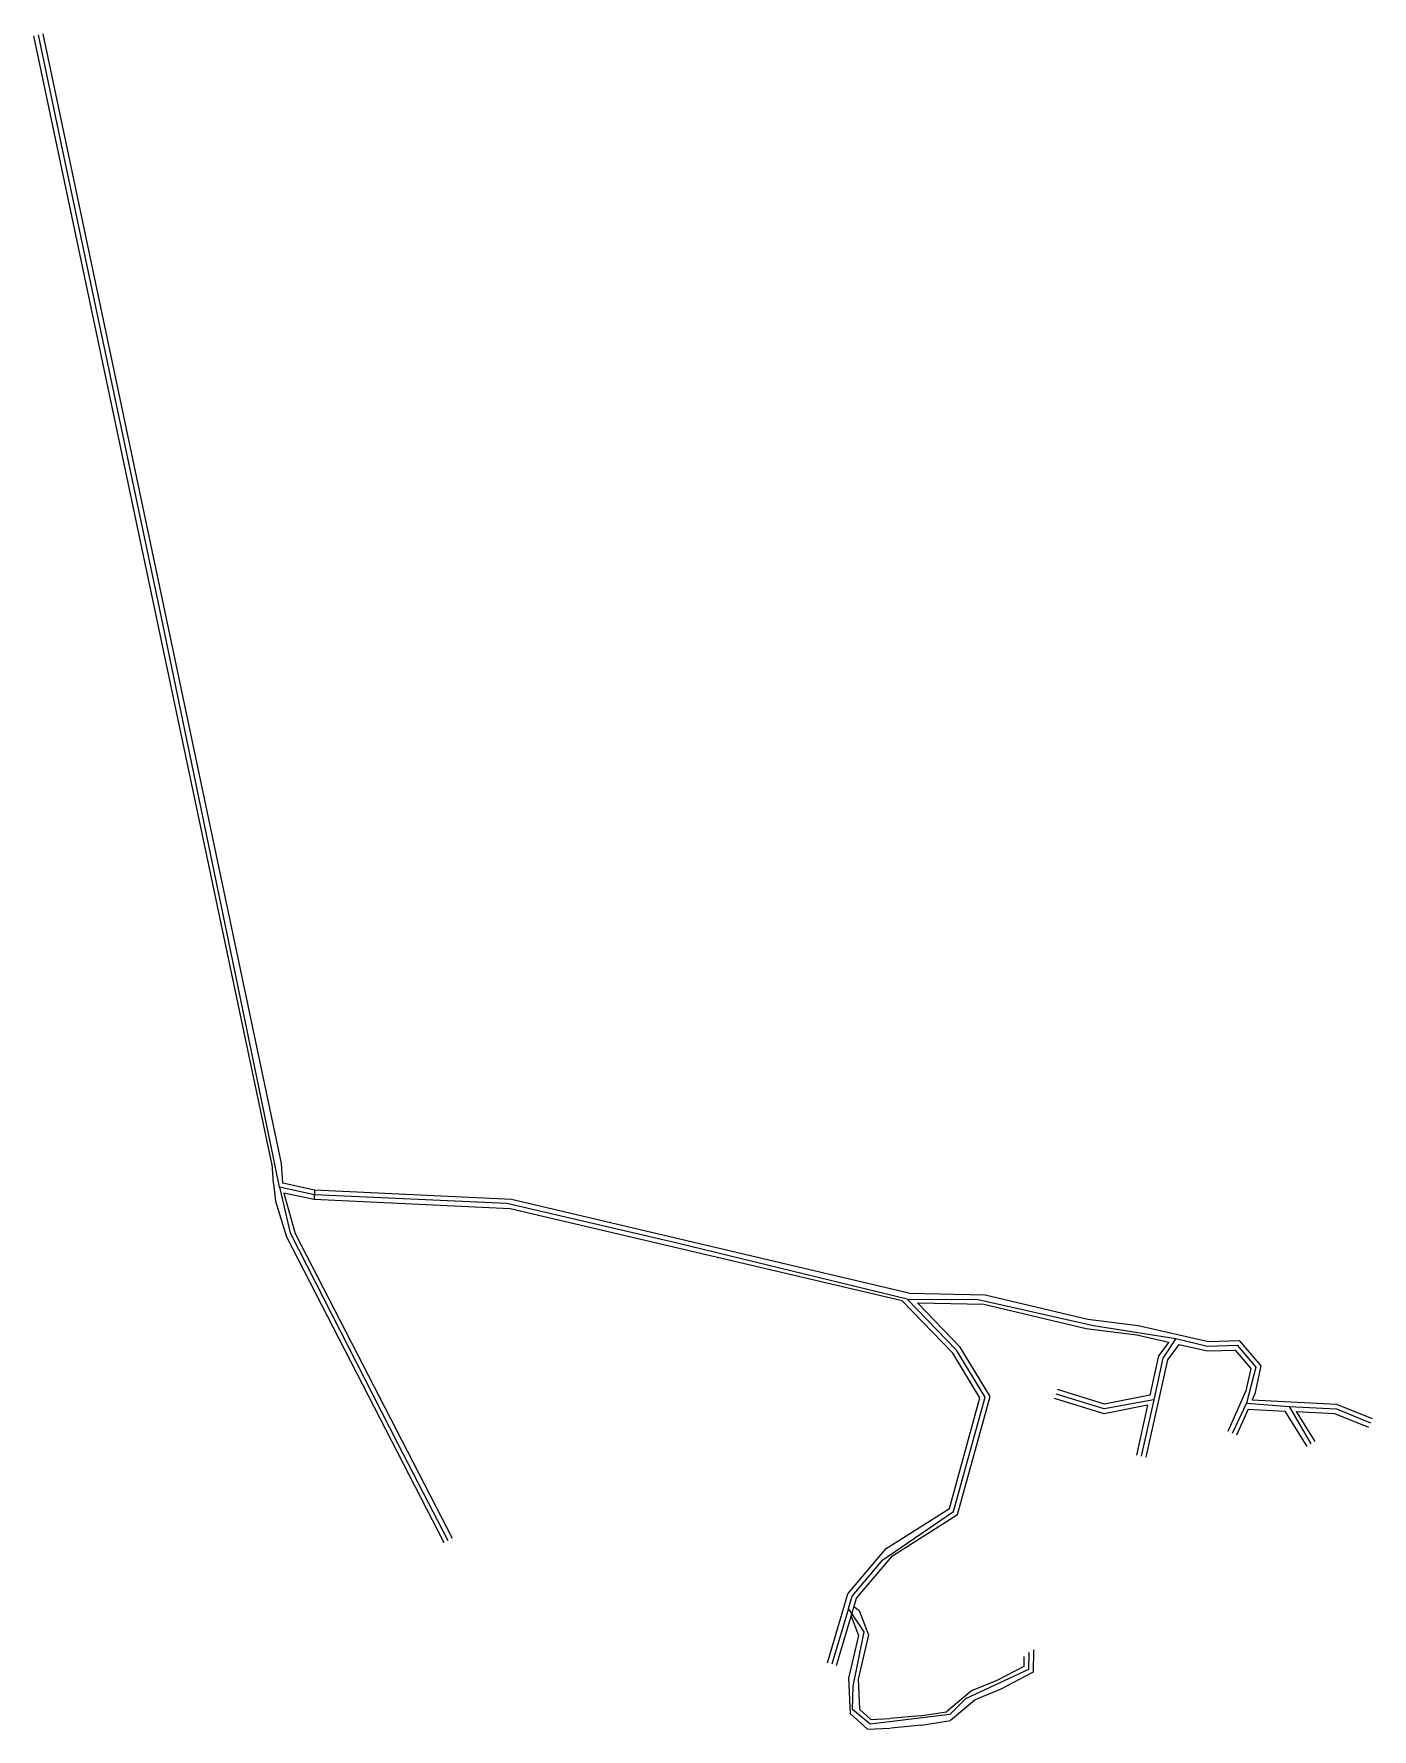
# Model space of a CAD drawing. Header units: millimetres. Extents: x 700434 to 700717, y 4219994 to 4220352.
import ezdxf

# ---------------------------------------------------------------- set-up
doc = ezdxf.new("R2010")
doc.units = ezdxf.units.MM
for name, color, linetype, lineweight in [('BIRINCIKAT', 5, 'Continuous', 0), ('GEOFENCE', 3, 'Continuous', 0), ('INIT_COORD', 5, 'Continuous', 0), ('NEFESLIK', 144, 'Continuous', 0)]:
    doc.layers.add(name, color=color, linetype=linetype, lineweight=lineweight)

msp = doc.modelspace()

# ---------------------------------------------------------------- linework, layer by layer
at = {"layer": 'BIRINCIKAT', "lineweight": 0}
for p, q in [((700534.42, 4220103.45, 1668.1), (700493.02, 4220105.45, 1669)), ((700534.7, 4220105.44, 1668.1), (700493.12, 4220107.45, 1669)), ((700618.66, 4220085.68, 1667.3), (700534.7, 4220105.44, 1668.1)), ((700617.31, 4220084.05, 1667.3), (700534.42, 4220103.45, 1668.1)), ((700627.95, 4220073.01, 1667.3), (700617.31, 4220084.05, 1667.4)), ((700618.66, 4220085.68, 1667.3), (700634.81, 4220085.33, 1667.3)), ((700629.54, 4220074.24, 1667.3), (700620.49, 4220083.64, 1667.38)), ((700620.49, 4220083.64, 1667.3), (700634.56, 4220083.34, 1667.3)), ((700634.81, 4220085.33, 1667.3), (700656.51, 4220080.16, 1667.4)), ((700634.56, 4220083.34, 1667.3), (700656.15, 4220078.19, 1667.4)), ((700656.51, 4220080.16, 1667.4), (700667.17, 4220078.85, 1665)), ((700656.15, 4220078.19, 1667.4), (700666.83, 4220076.87, 1665)), ((700666.83, 4220076.87, 1665), (700673.6, 4220075.34, 1663.87)), ((700667.17, 4220078.85, 1665), (700682.03, 4220075.48, 1662.5)), ((700633.72, 4220063.57, 1667.2), (700627.95, 4220073.01, 1667.3)), ((700635.88, 4220063.87, 1667.2), (700629.54, 4220074.24, 1667.3)), ((700673.6, 4220075.34, 1663.87), (700671.46, 4220072.41, 1663.5)), ((700675.72, 4220074.86, 1663.52), (700673.33, 4220071.57, 1663.5)), ((700675.72, 4220074.86, 1663.52), (700681.83, 4220073.47, 1662.5)), ((700681.83, 4220073.47, 1662.5), (700687.62, 4220073.64, 1661.5)), ((700682.03, 4220075.48, 1662.5), (700688.51, 4220075.67, 1661.5)), ((700687.62, 4220073.64, 1661.5), (700690.93, 4220069.77, 1660.5)), ((700688.51, 4220075.67, 1661.5), (700693.1, 4220070.32, 1660.5)), ((700673.33, 4220071.57, 1663.5), (700668.76, 4220051.03, 1662)), ((700671.46, 4220072.41, 1663.5), (700669.63, 4220064.15, 1662.91)), ((700690.93, 4220069.77, 1660.5), (700689.91, 4220065.01, 1659.5)), ((700693.1, 4220070.32, 1660.5), (700691.82, 4220064.39, 1659.5)), ((700627.28, 4220040.18, 1667), (700633.72, 4220063.57, 1667.2)), ((700629, 4220038.9, 1667), (700635.88, 4220063.87, 1667.2)), ((700659.93, 4220060.19, 1662), (700649.5, 4220063.41, 1662)), ((700660.04, 4220062.25, 1662), (700650.09, 4220065.32, 1662)), ((700669.63, 4220064.15, 1662.8), (700660.04, 4220062.25, 1662)), ((700689.91, 4220065.01, 1659.5), (700686.09, 4220056.47, 1658)), ((700691.82, 4220064.39, 1659.5), (700691.26, 4220063.14, 1659.29)), ((700691.26, 4220063.14, 1659.29), (700709.04, 4220062.23, 1659.29)), ((700709.04, 4220062.23, 1659.29), (700716.58, 4220059.2, 1659.5)), ((700669.15, 4220062.02, 1662.8), (700659.93, 4220060.19, 1662)), ((700669.15, 4220062.02, 1662.76), (700666.81, 4220051.46, 1662)), ((700690.39, 4220061.18, 1658.95), (700687.91, 4220055.65, 1658)), ((700690.39, 4220061.18, 1659.29), (700698.11, 4220060.78, 1659.29)), ((700698.11, 4220060.78, 1659.29), (700702.76, 4220053.32, 1659.29)), ((700700.54, 4220060.66, 1659.29), (700704.45, 4220054.37, 1659.29)), ((700700.54, 4220060.66, 1659.29), (700708.6, 4220060.25, 1659.29)), ((700708.6, 4220060.25, 1659.29), (700715.83, 4220057.34, 1659.5)), ((700613.92, 4220031.74, 1666.9), (700627.28, 4220040.18, 1667)), ((700615.25, 4220030.21, 1666.9), (700629, 4220038.9, 1667)), ((700605.81, 4220022.19, 1666.8), (700613.92, 4220031.74, 1666.9)), ((700607.61, 4220021.22, 1666.8), (700615.25, 4220030.21, 1666.9)), ((700604.6, 4220018.05, 1666.8), (700605.81, 4220022.19, 1666.8)), ((700606.52, 4220017.48, 1666.8), (700607.61, 4220021.22, 1666.8)), ((700607.08, 4220019.46, 1666.8), (700608.21, 4220018.65, 1666.8)), ((700601.49, 4220007.58, 1666.8), (700604.6, 4220018.05, 1666.8)), ((700603.41, 4220007.02, 1666.8), (700606.52, 4220017.48, 1666.8)), ((700606.52, 4220017.48, 1666.8), (700608.08, 4220013.38, 1665.8)), ((700608.21, 4220018.65, 1666.8), (700610.16, 4220013.52, 1665.8)), ((700608.08, 4220013.38, 1665.8), (700605.96, 4220004.33, 1663.5)), ((700610.16, 4220013.52, 1665.8), (700607.97, 4220004.14, 1663.5)), ((700643.01, 4220008.96, 1645.3), (700642.96, 4220006.84, 1645.9)), ((700645.05, 4220010.36, 1645.3), (700644.93, 4220005.61, 1645.9)), ((700642.96, 4220006.84, 1645.9), (700637.28, 4220003.85, 1647.3)), ((700644.93, 4220005.61, 1645.9), (700638.12, 4220002.03, 1647.3)), ((700605.96, 4220004.33, 1663.5), (700606.28, 4219996.88, 1662.5)), ((700607.97, 4220004.14, 1663.5), (700608.25, 4219997.81, 1662.5)), ((700631.93, 4220001.66, 1648.7), (700626.64, 4219997.28, 1651)), ((700637.28, 4220003.85, 1647.3), (700631.93, 4220001.66, 1648.7)), ((700638.12, 4220002.03, 1647.3), (700632.69, 4219999.81, 1648.7)), ((700608.25, 4219997.81, 1662.5), (700610.68, 4219995.63, 1661.5)), ((700632.69, 4219999.81, 1648.7), (700627.48, 4219995.38, 1651)), ((700606.28, 4219996.88, 1662.5), (700609.95, 4219993.6, 1661.5)), ((700610.68, 4219995.63, 1661.5), (700614.68, 4219995.82, 1660.7)), ((700621.08, 4219996.43, 1655), (700614.68, 4219995.82, 1660.7)), ((700621.33, 4219994.44, 1655), (700614.87, 4219993.83, 1660.7)), ((700621.08, 4219996.43, 1655), (700626.64, 4219997.28, 1651)), ((700621.33, 4219994.44, 1655), (700627.48, 4219995.38, 1651)), ((700609.95, 4219993.6, 1661.5), (700614.77, 4219993.82, 1660.7))]:
    msp.add_line(p, q, dxfattribs=at)
at = {"layer": 'GEOFENCE'}
for p, q in [((700439.68, 4220328.25, 1684.57), (700434.79, 4220351.43, 1685)), ((700450.01, 4220279.34, 1683.65), (700439.68, 4220328.25, 1684.57)), ((700460.34, 4220230.43, 1682.74), (700450.01, 4220279.34, 1683.65)), ((700474.57, 4220161.89, 1682.27), (700460.34, 4220230.43, 1682.74)), ((700484.74, 4220112.94, 1681.93), (700474.57, 4220161.89, 1682.27)), ((700485.68, 4220108.03, 1681.96), (700484.74, 4220112.94, 1681.93)), ((700493.07, 4220106.45, 1669), (700485.68, 4220108.03, 1681.96)), ((700485.68, 4220108.03, 1681.96), (700487.99, 4220098.4, 1680.57)), ((700533.72, 4220104.64, 1668.11), (700493.07, 4220106.45, 1669)), ((700569.75, 4220096.24, 1667.75), (700533.72, 4220104.64, 1668.11)), ((700487.99, 4220098.4, 1680.57), (700510.74, 4220053.87, 1680.07)), ((700618.34, 4220084.43, 1667.4), (700569.75, 4220096.24, 1667.75)), ((700628.74, 4220073.62, 1667.3), (700618.34, 4220084.43, 1667.4)), ((700618.34, 4220084.43, 1667.4), (700633.34, 4220084.34, 1667.31)), ((700633.34, 4220084.34, 1667.31), (700657.73, 4220078.86, 1667.41)), ((700657.73, 4220078.86, 1667.41), (700675.1, 4220076.09, 1663.59)), ((700634.8, 4220063.72, 1667.2), (700628.74, 4220073.62, 1667.3)), ((700675.1, 4220076.09, 1663.59), (700672.35, 4220071.92, 1663.5)), ((700675.1, 4220076.09, 1663.59), (700681.83, 4220074.5, 1662.52)), ((700681.83, 4220074.5, 1662.52), (700688.06, 4220074.66, 1661.5)), ((700688.06, 4220074.66, 1661.5), (700692.01, 4220070.05, 1660.5)), ((700672.35, 4220071.92, 1663.5), (700670.43, 4220063.15, 1662.86)), ((700692.01, 4220070.05, 1660.5), (700690.06, 4220062.42, 1659.09)), ((700628.14, 4220039.54, 1667), (700634.8, 4220063.72, 1667.2)), ((700659.98, 4220061.22, 1662), (700649.8, 4220064.36, 1662)), ((700670.43, 4220063.15, 1662.86), (700659.98, 4220061.22, 1662)), ((700670.43, 4220063.15, 1662.86), (700667.78, 4220051.24, 1662)), ((700690.06, 4220062.42, 1659.09), (700687, 4220056.06, 1658)), ((700690.06, 4220062.42, 1659.09), (700699.03, 4220061.71, 1659.31)), ((700699.03, 4220061.71, 1659.31), (700703.61, 4220053.84, 1659.29)), ((700699.03, 4220061.71, 1659.31), (700709.02, 4220061.23, 1659.28)), ((700709.02, 4220061.23, 1659.28), (700716.21, 4220058.27, 1659.5)), ((700510.74, 4220053.87, 1680.07), (700521.3, 4220033.44, 1679.9)), ((700613.18, 4220029.33, 1666.88), (700628.14, 4220039.54, 1667)), ((700606.71, 4220021.71, 1666.8), (700613.18, 4220029.33, 1666.88)), ((700605.91, 4220019.09, 1666.66), (700606.71, 4220021.71, 1666.8)), ((700605.91, 4220019.09, 1666.66), (700602.45, 4220007.3, 1666.8)), ((700609.26, 4220014.16, 1665.97), (700605.91, 4220019.09, 1666.66)), ((700606.92, 4220002.7, 1663.3), (700609.26, 4220014.16, 1665.97)), ((700644.03, 4220009.66, 1645.3), (700643.94, 4220006.22, 1645.9)), ((700643.94, 4220006.22, 1645.9), (700630.69, 4219999.97, 1649.09)), ((700606.8, 4219997.74, 1662.66), (700606.92, 4220002.7, 1663.3)), ((700610.5, 4219994.64, 1661.38), (700606.8, 4219997.74, 1662.66)), ((700630.69, 4219999.97, 1649.09), (700627.38, 4219996.65, 1650.83)), ((700627.38, 4219996.65, 1650.83), (700610.5, 4219994.64, 1661.38))]:
    msp.add_line(p, q, dxfattribs=at)
at = {"layer": 'INIT_COORD'}
msp.add_point((700644.03, 4220009.66, 1645.3), dxfattribs=at)
at = {"layer": 'NEFESLIK', "lineweight": 0}
for p, q in [((700484.19, 4220112.68, 1680.5), (700433.81, 4220351.22, 1685)), ((700486.15, 4220113.09, 1680.5), (700435.77, 4220351.64, 1685)), ((700484.42, 4220108.8, 1680.5), (700484.15, 4220112.96, 1680.5)), ((700486.42, 4220108.92, 1680.5), (700486.15, 4220113.09, 1680.5)), ((700484.42, 4220108.8, 1680.5), (700484.89, 4220105.13, 1680.5)), ((700493.12, 4220107.45, 1669), (700486.42, 4220108.92, 1680.5)), ((700484.89, 4220105.13, 1680.5), (700487.17, 4220097.55, 1680.5)), ((700493.02, 4220105.45, 1669), (700486.62, 4220106.78, 1680.5)), ((700486.62, 4220106.78, 1680.5), (700489.04, 4220098.29, 1680.5)), ((700493.12, 4220107.45, 1669), (700493.02, 4220105.45, 1669)), ((700489.04, 4220098.29, 1680.5), (700522.19, 4220033.9, 1679.9)), ((700487.17, 4220097.55, 1680.5), (700520.42, 4220032.99, 1679.9))]:
    msp.add_line(p, q, dxfattribs=at)

doc.saveas('drawing.dxf')
